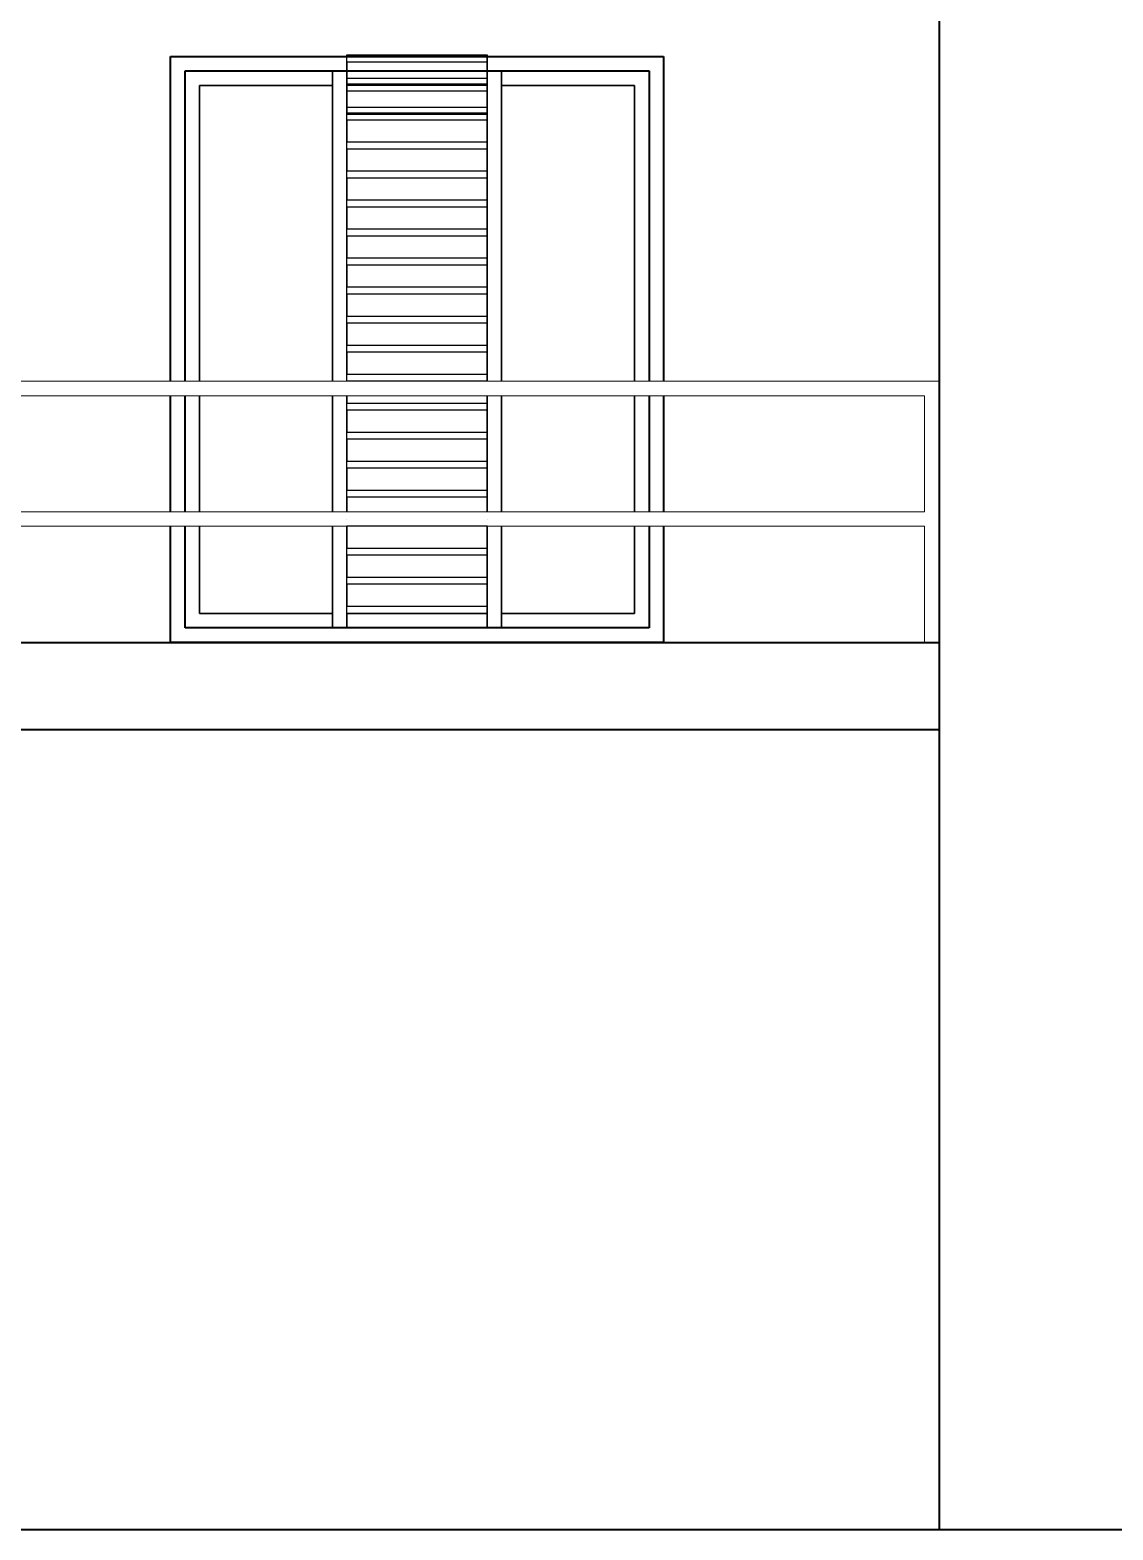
# Model space of a CAD drawing. Header units: millimetres. Extents: x -5645 to 36496, y -6563 to 7144.
# Drawn here: x 2350 to 2723, y -537 to -20 of the extents above; entities that cross this region are included whole.
import ezdxf

# ---------------------------------------------------------------- set-up
doc = ezdxf.new("R2010")
doc.units = ezdxf.units.MM
doc.header["$LTSCALE"] = 100
doc.layers.get('0').update_dxf_attribs({"lineweight": 40})
doc.layers.add('VPORTS', color=7, linetype='Continuous')
doc.layers.add('WIN', color=4, linetype='Continuous', lineweight=9)

msp = doc.modelspace()

# ---------------------------------------------------------------- linework, layer by layer
for p, q in [((2398.47, -29.47, 327.5), (2568.47, -29.47, 327.5)), ((2398.47, -44.47, 327.5), (2398.47, -29.47, 327.5)), ((2568.47, -29.47, 327.5), (2568.47, -44.47, 327.5)), ((2403.47, -34.47, 327.5), (2563.47, -34.47, 327.5)), ((2403.47, -44.47, 322.5), (2403.47, -34.47, 322.5)), ((2512.64, -34.47, 322.5), (2563.47, -34.47, 322.5)), ((2563.47, -34.47, 327.5), (2563.47, -44.47, 327.5)), ((2563.47, -34.47, 322.5), (2563.47, -44.47, 322.5)), ((2398.47, -141.47, 332.5), (2398.47, -44.47, 332.5)), ((2403.47, -141.47, 327.5), (2403.47, -44.47, 327.5)), ((2563.47, -44.47, 332.5), (2563.47, -141.47, 332.5)), ((2563.47, -44.47, 327.5), (2563.47, -141.47, 327.5)), ((2568.47, -44.47, 332.5), (2568.47, -141.47, 332.5)), ((2398.47, -186.47, 332.5), (2398.47, -146.47, 332.5)), ((2403.47, -186.47, 327.5), (2403.47, -146.47, 327.5)), ((2563.47, -146.47, 332.5), (2563.47, -186.47, 332.5)), ((2563.47, -146.47, 327.5), (2563.47, -186.47, 327.5)), ((2568.47, -146.47, 332.5), (2568.47, -186.47, 332.5)), ((2398.47, -231.47, 332.5), (2398.47, -191.47, 332.5)), ((2403.47, -226.47, 327.5), (2403.47, -191.47, 327.5)), ((2563.47, -191.47, 332.5), (2563.47, -226.47, 332.5)), ((2563.47, -191.47, 327.5), (2563.47, -226.47, 327.5)), ((2568.47, -191.47, 332.5), (2568.47, -231.47, 332.5)), ((2454.3, -226.47, 327.5), (2403.47, -226.47, 327.5)), ((2563.47, -226.47, 332.5), (2403.47, -226.47, 332.5)), ((2507.64, -226.47, 327.5), (2459.3, -226.47, 327.5)), ((2563.47, -226.47, 327.5), (2512.64, -226.47, 327.5)), ((2568.47, -231.47, 332.5), (2398.47, -231.47, 332.5))]:
    msp.add_line(p, q)
at = {"extrusion": (0, 1, -6.12323e-17)}
for p, q in [((2398.47, -29.47, 327.5), (2568.47, -29.47, 327.5)), ((2398.47, -29.47, 317.5), (2568.47, -29.47, 317.5)), ((2568.47, -29.47, 317.5), (2568.47, -29.47, 327.5)), ((2563.47, -226.47, 332.5), (2403.47, -226.47, 332.5)), ((2507.64, -226.47, 327.5), (2459.3, -226.47, 327.5))]:
    msp.add_line(p, q, dxfattribs=at)
at = {"extrusion": (-1.22461e-16, -6.12323e-17, -1)}
for p, q in [((2398.47, -29.47, 317.5), (2568.47, -29.47, 317.5)), ((2568.47, -29.47, 317.5), (2568.47, -44.47, 317.5)), ((2398.47, -141.47, 322.5), (2398.47, -44.47, 322.5)), ((2568.47, -44.47, 322.5), (2568.47, -141.47, 322.5)), ((2398.47, -186.47, 322.5), (2398.47, -146.47, 322.5)), ((2568.47, -146.47, 322.5), (2568.47, -186.47, 322.5)), ((2398.47, -231.47, 322.5), (2398.47, -191.47, 322.5)), ((2568.47, -191.47, 322.5), (2568.47, -231.47, 322.5)), ((2568.47, -231.47, 322.5), (2398.47, -231.47, 322.5))]:
    msp.add_line(p, q, dxfattribs=at)
at = {"extrusion": (1, -7.49855e-33, -1.22461e-16)}
for p, q in [((2568.47, -29.47, 317.5), (2568.47, -44.47, 317.5)), ((2568.47, -29.47, 327.5), (2568.47, -44.47, 327.5)), ((2568.47, -29.47, 317.5), (2568.47, -29.47, 327.5)), ((2568.47, -44.47, 332.5), (2568.47, -141.47, 332.5)), ((2568.47, -44.47, 322.5), (2568.47, -141.47, 322.5)), ((2568.47, -146.47, 332.5), (2568.47, -186.47, 332.5)), ((2568.47, -146.47, 322.5), (2568.47, -186.47, 322.5)), ((2568.47, -191.47, 332.5), (2568.47, -231.47, 332.5)), ((2568.47, -191.47, 322.5), (2568.47, -231.47, 322.5))]:
    msp.add_line(p, q, dxfattribs=at)
at = {"extrusion": (0, -1, 6.12323e-17)}
for p, q in [((2403.47, -34.47, 327.5), (2563.47, -34.47, 327.5)), ((2512.64, -34.47, 322.5), (2563.47, -34.47, 322.5)), ((2563.47, -34.47, 322.5), (2563.47, -34.47, 327.5)), ((2568.47, -231.47, 332.5), (2398.47, -231.47, 332.5)), ((2568.47, -231.47, 322.5), (2398.47, -231.47, 322.5))]:
    msp.add_line(p, q, dxfattribs=at)
at = {"extrusion": (-1, 7.49855e-33, 1.22461e-16)}
for p, q in [((2563.47, -34.47, 327.5), (2563.47, -44.47, 327.5)), ((2563.47, -34.47, 322.5), (2563.47, -44.47, 322.5)), ((2563.47, -34.47, 322.5), (2563.47, -34.47, 327.5)), ((2398.47, -141.47, 322.5), (2398.47, -44.47, 322.5)), ((2398.47, -141.47, 332.5), (2398.47, -44.47, 332.5)), ((2563.47, -44.47, 327.5), (2563.47, -141.47, 327.5)), ((2563.47, -44.47, 332.5), (2563.47, -141.47, 332.5)), ((2398.47, -186.47, 322.5), (2398.47, -146.47, 322.5)), ((2398.47, -186.47, 332.5), (2398.47, -146.47, 332.5)), ((2563.47, -146.47, 327.5), (2563.47, -186.47, 327.5)), ((2563.47, -146.47, 332.5), (2563.47, -186.47, 332.5)), ((2398.47, -231.47, 322.5), (2398.47, -191.47, 322.5)), ((2398.47, -231.47, 332.5), (2398.47, -191.47, 332.5)), ((2563.47, -191.47, 327.5), (2563.47, -226.47, 327.5)), ((2563.47, -191.47, 332.5), (2563.47, -226.47, 332.5))]:
    msp.add_line(p, q, dxfattribs=at)
for points in [[(2663.47, 350.53), (2663.47, -537.47)], [(1273.92, -231.47), (2663.47, -231.47)], [(1273.92, -261.47), (2663.47, -261.47)]]:
    msp.add_lwpolyline(points)
at = {"lineweight": 40}
msp.add_lwpolyline([(2893.58, -537.47), (1111, -537.47)], dxfattribs=at)
at = {"layer": 'VPORTS', "extrusion": (-1, 7.49855e-33, 1.22461e-16)}
for p, q in [((2398.47, -44.47, 327.5), (2398.47, -29.47, 327.5)), ((2398.47, -44.47, 317.5), (2398.47, -29.47, 317.5)), ((2398.47, -29.47, 317.5), (2398.47, -29.47, 327.5)), ((2507.64, -49.47, 330), (2507.64, -28.97, 330)), ((2507.64, -28.97, 327.5), (2507.64, -28.97, 330)), ((2507.64, -28.97, 327.5), (2507.64, -31.47, 327.5)), ((2454.3, -44.47, 325), (2454.3, -34.47, 325)), ((2454.3, -34.47, 315), (2454.3, -44.47, 315)), ((2454.3, -34.47, 322.5), (2454.3, -34.47, 325)), ((2454.3, -34.47, 315), (2454.3, -34.47, 317.5)), ((2454.3, -34.47, 322.5), (2454.3, -39.47, 322.5)), ((2454.3, -39.47, 317.5), (2454.3, -34.47, 317.5)), ((2507.64, -31.47, 327.5), (2507.64, -31.47, 330)), ((2507.64, -31.47, 330), (2507.64, -38.97, 330)), ((2507.64, -44.47, 315), (2507.64, -34.47, 315)), ((2507.64, -34.47, 315), (2507.64, -34.47, 317.5)), ((2507.64, -39.47, 317.5), (2507.64, -34.47, 317.5)), ((2507.64, -34.47, 322.5), (2507.64, -36.97, 322.5)), ((2507.64, -34.47, 322.5), (2507.64, -34.47, 325)), ((2507.64, -34.47, 325), (2507.64, -36.97, 325)), ((2454.3, -39.47, 322.5), (2454.3, -39.47, 317.5)), ((2507.64, -36.97, 322.5), (2507.64, -36.97, 325)), ((2507.64, -38.97, 327.5), (2507.64, -38.97, 330)), ((2507.64, -38.97, 327.5), (2507.64, -41.47, 327.5)), ((2507.64, -39.47, 325), (2507.64, -44.47, 325)), ((2507.64, -39.47, 317.5), (2507.64, -39.47, 325)), ((2558.47, -39.47, 322.5), (2558.47, -44.47, 322.5)), ((2558.47, -44.47, 317.5), (2558.47, -39.47, 317.5)), ((2558.47, -39.47, 317.5), (2558.47, -39.47, 322.5)), ((2398.47, -44.47, 322.5), (2398.47, -44.47, 332.5)), ((2398.47, -44.47, 327.5), (2398.47, -44.47, 317.5)), ((2454.3, -44.47, 320), (2454.3, -141.47, 320)), ((2454.3, -44.47, 320), (2454.3, -44.47, 330)), ((2454.3, -141.47, 330), (2454.3, -44.47, 330)), ((2454.3, -44.47, 325), (2454.3, -44.47, 315)), ((2507.64, -41.47, 327.5), (2507.64, -41.47, 330)), ((2507.64, -41.47, 330), (2507.64, -48.97, 330)), ((2507.64, -141.47, 320), (2507.64, -44.47, 320)), ((2507.64, -44.47, 320), (2507.64, -44.47, 330)), ((2507.64, -44.47, 330), (2507.64, -46.97, 330)), ((2507.64, -44.47, 325), (2507.64, -44.47, 315)), ((2558.47, -141.47, 322.5), (2558.47, -44.47, 322.5)), ((2558.47, -44.47, 322.5), (2558.47, -44.47, 327.5)), ((2558.47, -44.47, 327.5), (2558.47, -141.47, 327.5)), ((2558.47, -44.47, 322.5), (2558.47, -44.47, 317.5)), ((2563.47, -44.47, 327.5), (2563.47, -44.47, 332.5)), ((2563.47, -44.47, 327.5), (2563.47, -44.47, 322.5)), ((2507.64, -46.97, 327.5), (2507.64, -46.97, 330)), ((2507.64, -46.97, 327.5), (2507.64, -49.47, 327.5)), ((2507.64, -48.97, 327.5), (2507.64, -48.97, 330)), ((2507.64, -48.97, 327.5), (2507.64, -51.47, 327.5)), ((2507.64, -49.47, 327.5), (2507.64, -49.47, 330)), ((2507.64, -51.47, 327.5), (2507.64, -51.47, 330)), ((2507.64, -51.47, 330), (2507.64, -58.97, 330)), ((2507.64, -58.97, 327.5), (2507.64, -58.97, 330)), ((2507.64, -58.97, 327.5), (2507.64, -61.47, 327.5)), ((2507.64, -61.47, 327.5), (2507.64, -61.47, 330)), ((2507.64, -61.47, 330), (2507.64, -68.97, 330)), ((2507.64, -68.97, 327.5), (2507.64, -68.97, 330)), ((2507.64, -68.97, 327.5), (2507.64, -71.47, 327.5)), ((2507.64, -71.47, 327.5), (2507.64, -71.47, 330)), ((2507.64, -71.47, 330), (2507.64, -78.97, 330)), ((2507.64, -78.97, 327.5), (2507.64, -78.97, 330)), ((2507.64, -78.97, 327.5), (2507.64, -81.47, 327.5)), ((2507.64, -81.47, 327.5), (2507.64, -81.47, 330)), ((2507.64, -81.47, 330), (2507.64, -88.97, 330)), ((2507.64, -88.97, 327.5), (2507.64, -88.97, 330)), ((2507.64, -88.97, 327.5), (2507.64, -91.47, 327.5)), ((2507.64, -91.47, 327.5), (2507.64, -91.47, 330)), ((2507.64, -91.47, 330), (2507.64, -98.97, 330)), ((2507.64, -98.97, 327.5), (2507.64, -98.97, 330)), ((2507.64, -98.97, 327.5), (2507.64, -101.47, 327.5)), ((2507.64, -101.47, 327.5), (2507.64, -101.47, 330)), ((2507.64, -101.47, 330), (2507.64, -108.97, 330)), ((2507.64, -108.97, 327.5), (2507.64, -108.97, 330)), ((2507.64, -108.97, 327.5), (2507.64, -111.47, 327.5)), ((2507.64, -111.47, 327.5), (2507.64, -111.47, 330)), ((2507.64, -111.47, 330), (2507.64, -118.97, 330)), ((2507.64, -118.97, 327.5), (2507.64, -118.97, 330)), ((2507.64, -118.97, 327.5), (2507.64, -121.47, 327.5)), ((2507.64, -121.47, 330), (2507.64, -128.97, 330)), ((2507.64, -121.47, 327.5), (2507.64, -121.47, 330)), ((2507.64, -128.97, 327.5), (2507.64, -131.47, 327.5)), ((2507.64, -128.97, 327.5), (2507.64, -128.97, 330)), ((2507.64, -131.47, 330), (2507.64, -138.97, 330)), ((2507.64, -131.47, 327.5), (2507.64, -131.47, 330)), ((2507.64, -138.97, 327.5), (2507.64, -141.47, 327.5)), ((2507.64, -138.97, 327.5), (2507.64, -138.97, 330)), ((2507.64, -141.47, 327.5), (2507.64, -141.47, 330)), ((2454.3, -146.47, 320), (2454.3, -186.47, 320)), ((2454.3, -186.47, 330), (2454.3, -146.47, 330)), ((2507.64, -186.47, 320), (2507.64, -146.47, 320)), ((2507.64, -146.47, 330), (2507.64, -148.97, 330)), ((2507.64, -148.97, 327.5), (2507.64, -151.47, 327.5)), ((2507.64, -148.97, 327.5), (2507.64, -148.97, 330)), ((2558.47, -186.47, 322.5), (2558.47, -146.47, 322.5)), ((2558.47, -146.47, 327.5), (2558.47, -186.47, 327.5)), ((2507.64, -151.47, 330), (2507.64, -158.97, 330)), ((2507.64, -151.47, 327.5), (2507.64, -151.47, 330)), ((2507.64, -158.97, 327.5), (2507.64, -161.47, 327.5)), ((2507.64, -158.97, 327.5), (2507.64, -158.97, 330)), ((2507.64, -161.47, 330), (2507.64, -168.97, 330)), ((2507.64, -161.47, 327.5), (2507.64, -161.47, 330)), ((2507.64, -168.97, 327.5), (2507.64, -171.47, 327.5)), ((2507.64, -168.97, 327.5), (2507.64, -168.97, 330)), ((2507.64, -171.47, 330), (2507.64, -178.97, 330)), ((2507.64, -171.47, 327.5), (2507.64, -171.47, 330)), ((2507.64, -178.97, 327.5), (2507.64, -181.47, 327.5)), ((2507.64, -178.97, 327.5), (2507.64, -178.97, 330)), ((2507.64, -181.47, 330), (2507.64, -186.47, 330)), ((2507.64, -181.47, 327.5), (2507.64, -181.47, 330)), ((2507.64, -188.97, 327.5), (2507.64, -188.97, 330)), ((2454.3, -191.47, 320), (2454.3, -226.47, 320)), ((2454.3, -226.47, 330), (2454.3, -191.47, 330)), ((2507.64, -226.47, 320), (2507.64, -191.47, 320)), ((2507.64, -191.47, 330), (2507.64, -198.97, 330)), ((2507.64, -191.47, 327.5), (2507.64, -191.47, 330)), ((2558.47, -221.47, 322.5), (2558.47, -191.47, 322.5)), ((2558.47, -191.47, 327.5), (2558.47, -221.47, 327.5)), ((2507.64, -198.97, 327.5), (2507.64, -201.47, 327.5)), ((2507.64, -198.97, 327.5), (2507.64, -198.97, 330)), ((2507.64, -201.47, 330), (2507.64, -208.97, 330)), ((2507.64, -201.47, 327.5), (2507.64, -201.47, 330)), ((2507.64, -208.97, 327.5), (2507.64, -211.47, 327.5)), ((2507.64, -208.97, 327.5), (2507.64, -208.97, 330)), ((2507.64, -211.47, 330), (2507.64, -218.97, 330)), ((2507.64, -211.47, 327.5), (2507.64, -211.47, 330)), ((2454.3, -226.47, 322.5), (2454.3, -221.47, 322.5)), ((2454.3, -221.47, 322.5), (2454.3, -221.47, 327.5)), ((2454.3, -221.47, 327.5), (2454.3, -226.47, 327.5)), ((2507.64, -218.97, 327.5), (2507.64, -221.47, 327.5)), ((2507.64, -218.97, 327.5), (2507.64, -218.97, 330)), ((2507.64, -226.47, 322.5), (2507.64, -221.47, 322.5)), ((2507.64, -221.47, 322.5), (2507.64, -221.47, 327.5)), ((2507.64, -221.47, 327.5), (2507.64, -226.47, 327.5)), ((2507.64, -221.47, 327.5), (2507.64, -221.47, 330)), ((2507.64, -221.47, 330), (2507.64, -226.47, 330)), ((2558.47, -221.47, 322.5), (2558.47, -221.47, 327.5)), ((2454.3, -226.47, 320), (2454.3, -226.47, 322.5)), ((2454.3, -226.47, 327.5), (2454.3, -226.47, 330)), ((2507.64, -226.47, 320), (2507.64, -226.47, 322.5)), ((2507.64, -226.47, 327.5), (2507.64, -226.47, 330)), ((2563.47, -226.47, 327.5), (2563.47, -226.47, 332.5)), ((2398.47, -231.47, 322.5), (2398.47, -231.47, 332.5))]:
    msp.add_line(p, q, dxfattribs=at)
at = {"layer": 'VPORTS', "extrusion": (0, 1, -6.12323e-17)}
for p, q in [((2398.47, -29.47, 317.5), (2398.47, -29.47, 327.5)), ((2459.3, -28.97, 330), (2507.64, -28.97, 330)), ((2459.3, -28.97, 327.5), (2459.3, -28.97, 330)), ((2459.3, -28.97, 327.5), (2507.64, -28.97, 327.5)), ((2507.64, -28.97, 327.5), (2507.64, -28.97, 330)), ((2454.3, -34.47, 317.5), (2459.3, -34.47, 317.5)), ((2454.3, -34.47, 315), (2454.3, -34.47, 317.5)), ((2459.3, -34.47, 315), (2454.3, -34.47, 315)), ((2459.3, -34.47, 315), (2459.3, -34.47, 317.5)), ((2507.64, -34.47, 317.5), (2512.64, -34.47, 317.5)), ((2507.64, -34.47, 315), (2507.64, -34.47, 317.5)), ((2507.64, -34.47, 315), (2512.64, -34.47, 315)), ((2512.64, -34.47, 315), (2512.64, -34.47, 317.5)), ((2459.3, -36.97, 325), (2507.64, -36.97, 325)), ((2459.3, -36.97, 322.5), (2459.3, -36.97, 325)), ((2459.3, -36.97, 322.5), (2507.64, -36.97, 322.5)), ((2459.3, -38.97, 330), (2507.64, -38.97, 330)), ((2459.3, -38.97, 327.5), (2459.3, -38.97, 330)), ((2459.3, -38.97, 327.5), (2507.64, -38.97, 327.5)), ((2507.64, -36.97, 322.5), (2507.64, -36.97, 325)), ((2507.64, -38.97, 327.5), (2507.64, -38.97, 330)), ((2398.47, -44.47, 322.5), (2398.47, -44.47, 332.5)), ((2403.47, -44.47, 332.5), (2403.47, -44.47, 327.5)), ((2408.47, -44.47, 327.5), (2408.47, -44.47, 322.5)), ((2454.3, -44.47, 320), (2454.3, -44.47, 330)), ((2459.3, -44.47, 330), (2459.3, -44.47, 320)), ((2507.64, -44.47, 320), (2507.64, -44.47, 330)), ((2512.64, -44.47, 330), (2512.64, -44.47, 320)), ((2558.47, -44.47, 322.5), (2558.47, -44.47, 327.5)), ((2563.47, -44.47, 327.5), (2563.47, -44.47, 332.5)), ((2568.47, -44.47, 332.5), (2568.47, -44.47, 322.5)), ((2459.3, -46.97, 330), (2507.64, -46.97, 330)), ((2459.3, -46.97, 327.5), (2459.3, -46.97, 330)), ((2459.3, -46.97, 327.5), (2507.64, -46.97, 327.5)), ((2459.3, -48.97, 330), (2507.64, -48.97, 330)), ((2459.3, -48.97, 327.5), (2459.3, -48.97, 330)), ((2459.3, -48.97, 327.5), (2507.64, -48.97, 327.5)), ((2507.64, -46.97, 327.5), (2507.64, -46.97, 330)), ((2507.64, -48.97, 327.5), (2507.64, -48.97, 330)), ((2459.3, -58.97, 330), (2507.64, -58.97, 330)), ((2459.3, -58.97, 327.5), (2459.3, -58.97, 330)), ((2459.3, -58.97, 327.5), (2507.64, -58.97, 327.5)), ((2507.64, -58.97, 327.5), (2507.64, -58.97, 330)), ((2459.3, -68.97, 330), (2507.64, -68.97, 330)), ((2459.3, -68.97, 327.5), (2459.3, -68.97, 330)), ((2459.3, -68.97, 327.5), (2507.64, -68.97, 327.5)), ((2507.64, -68.97, 327.5), (2507.64, -68.97, 330)), ((2459.3, -78.97, 330), (2507.64, -78.97, 330)), ((2459.3, -78.97, 327.5), (2459.3, -78.97, 330)), ((2459.3, -78.97, 327.5), (2507.64, -78.97, 327.5)), ((2507.64, -78.97, 327.5), (2507.64, -78.97, 330)), ((2459.3, -88.97, 330), (2507.64, -88.97, 330)), ((2459.3, -88.97, 327.5), (2459.3, -88.97, 330)), ((2459.3, -88.97, 327.5), (2507.64, -88.97, 327.5)), ((2507.64, -88.97, 327.5), (2507.64, -88.97, 330)), ((2459.3, -98.97, 330), (2507.64, -98.97, 330)), ((2459.3, -98.97, 327.5), (2459.3, -98.97, 330)), ((2459.3, -98.97, 327.5), (2507.64, -98.97, 327.5)), ((2507.64, -98.97, 327.5), (2507.64, -98.97, 330)), ((2459.3, -108.97, 330), (2507.64, -108.97, 330)), ((2459.3, -108.97, 327.5), (2459.3, -108.97, 330)), ((2459.3, -108.97, 327.5), (2507.64, -108.97, 327.5)), ((2507.64, -108.97, 327.5), (2507.64, -108.97, 330)), ((2459.3, -118.97, 330), (2507.64, -118.97, 330)), ((2459.3, -118.97, 327.5), (2459.3, -118.97, 330)), ((2459.3, -118.97, 327.5), (2507.64, -118.97, 327.5)), ((2507.64, -118.97, 327.5), (2507.64, -118.97, 330)), ((2459.3, -128.97, 330), (2507.64, -128.97, 330)), ((2459.3, -128.97, 327.5), (2459.3, -128.97, 330)), ((2459.3, -128.97, 327.5), (2507.64, -128.97, 327.5)), ((2507.64, -128.97, 327.5), (2507.64, -128.97, 330)), ((2459.3, -138.97, 330), (2507.64, -138.97, 330)), ((2459.3, -138.97, 327.5), (2459.3, -138.97, 330)), ((2459.3, -138.97, 327.5), (2507.64, -138.97, 327.5)), ((2507.64, -138.97, 327.5), (2507.64, -138.97, 330)), ((2459.3, -148.97, 330), (2507.64, -148.97, 330)), ((2459.3, -148.97, 327.5), (2459.3, -148.97, 330)), ((2459.3, -148.97, 327.5), (2507.64, -148.97, 327.5)), ((2507.64, -148.97, 327.5), (2507.64, -148.97, 330)), ((2459.3, -158.97, 330), (2507.64, -158.97, 330)), ((2459.3, -158.97, 327.5), (2459.3, -158.97, 330)), ((2459.3, -158.97, 327.5), (2507.64, -158.97, 327.5)), ((2507.64, -158.97, 327.5), (2507.64, -158.97, 330)), ((2459.3, -168.97, 330), (2507.64, -168.97, 330)), ((2459.3, -168.97, 327.5), (2459.3, -168.97, 330)), ((2459.3, -168.97, 327.5), (2507.64, -168.97, 327.5)), ((2507.64, -168.97, 327.5), (2507.64, -168.97, 330)), ((2459.3, -178.97, 330), (2507.64, -178.97, 330)), ((2459.3, -178.97, 327.5), (2459.3, -178.97, 330)), ((2459.3, -178.97, 327.5), (2507.64, -178.97, 327.5)), ((2507.64, -178.97, 327.5), (2507.64, -178.97, 330)), ((2459.3, -188.97, 327.5), (2459.3, -188.97, 330)), ((2507.64, -188.97, 327.5), (2507.64, -188.97, 330)), ((2459.3, -198.97, 330), (2507.64, -198.97, 330)), ((2459.3, -198.97, 327.5), (2459.3, -198.97, 330)), ((2459.3, -198.97, 327.5), (2507.64, -198.97, 327.5)), ((2507.64, -198.97, 327.5), (2507.64, -198.97, 330)), ((2459.3, -208.97, 330), (2507.64, -208.97, 330)), ((2459.3, -208.97, 327.5), (2459.3, -208.97, 330)), ((2459.3, -208.97, 327.5), (2507.64, -208.97, 327.5)), ((2507.64, -208.97, 327.5), (2507.64, -208.97, 330)), ((2408.47, -221.47, 322.5), (2454.3, -221.47, 322.5)), ((2454.3, -221.47, 327.5), (2408.47, -221.47, 327.5)), ((2408.47, -221.47, 322.5), (2408.47, -221.47, 327.5)), ((2454.3, -221.47, 322.5), (2454.3, -221.47, 327.5)), ((2459.3, -218.97, 330), (2507.64, -218.97, 330)), ((2459.3, -218.97, 327.5), (2459.3, -218.97, 330)), ((2459.3, -218.97, 327.5), (2507.64, -218.97, 327.5)), ((2459.3, -221.47, 327.5), (2459.3, -221.47, 322.5)), ((2507.64, -221.47, 327.5), (2459.3, -221.47, 327.5)), ((2459.3, -221.47, 322.5), (2507.64, -221.47, 322.5)), ((2507.64, -218.97, 327.5), (2507.64, -218.97, 330)), ((2507.64, -221.47, 322.5), (2507.64, -221.47, 327.5)), ((2512.64, -221.47, 327.5), (2512.64, -221.47, 322.5)), ((2558.47, -221.47, 327.5), (2512.64, -221.47, 327.5)), ((2512.64, -221.47, 322.5), (2558.47, -221.47, 322.5)), ((2558.47, -221.47, 322.5), (2558.47, -221.47, 327.5)), ((2403.47, -226.47, 327.5), (2403.47, -226.47, 332.5)), ((2454.3, -226.47, 327.5), (2403.47, -226.47, 327.5)), ((2454.3, -226.47, 327.5), (2454.3, -226.47, 330)), ((2459.3, -226.47, 330), (2454.3, -226.47, 330)), ((2459.3, -226.47, 327.5), (2459.3, -226.47, 330)), ((2507.64, -226.47, 330), (2512.64, -226.47, 330)), ((2507.64, -226.47, 327.5), (2507.64, -226.47, 330)), ((2563.47, -226.47, 327.5), (2512.64, -226.47, 327.5)), ((2512.64, -226.47, 327.5), (2512.64, -226.47, 330)), ((2563.47, -226.47, 327.5), (2563.47, -226.47, 332.5))]:
    msp.add_line(p, q, dxfattribs=at)
at = {"layer": 'VPORTS', "extrusion": (-1.22461e-16, -6.12323e-17, -1)}
for p, q in [((2398.47, -44.47, 317.5), (2398.47, -29.47, 317.5)), ((2459.3, -31.47, 327.5), (2459.3, -28.97, 327.5)), ((2459.3, -28.97, 327.5), (2507.64, -28.97, 327.5)), ((2507.64, -28.97, 327.5), (2507.64, -31.47, 327.5)), ((2454.3, -34.47, 315), (2454.3, -44.47, 315)), ((2459.3, -34.47, 315), (2454.3, -34.47, 315)), ((2454.3, -39.47, 317.5), (2454.3, -34.47, 317.5)), ((2454.3, -34.47, 317.5), (2459.3, -34.47, 317.5)), ((2507.64, -31.47, 327.5), (2459.3, -31.47, 327.5)), ((2459.3, -44.47, 315), (2459.3, -34.47, 315)), ((2459.3, -34.47, 317.5), (2459.3, -39.47, 317.5)), ((2507.64, -44.47, 315), (2507.64, -34.47, 315)), ((2507.64, -34.47, 315), (2512.64, -34.47, 315)), ((2507.64, -34.47, 317.5), (2512.64, -34.47, 317.5)), ((2507.64, -39.47, 317.5), (2507.64, -34.47, 317.5)), ((2512.64, -34.47, 315), (2512.64, -44.47, 315)), ((2512.64, -34.47, 317.5), (2512.64, -39.47, 317.5)), ((2408.47, -39.47, 317.5), (2408.47, -44.47, 317.5)), ((2454.3, -39.47, 317.5), (2408.47, -39.47, 317.5)), ((2459.3, -41.47, 327.5), (2459.3, -38.97, 327.5)), ((2459.3, -38.97, 327.5), (2507.64, -38.97, 327.5)), ((2507.64, -39.47, 317.5), (2459.3, -39.47, 317.5)), ((2507.64, -38.97, 327.5), (2507.64, -41.47, 327.5)), ((2558.47, -39.47, 317.5), (2512.64, -39.47, 317.5)), ((2558.47, -44.47, 317.5), (2558.47, -39.47, 317.5)), ((2408.47, -44.47, 322.5), (2408.47, -141.47, 322.5)), ((2454.3, -44.47, 320), (2454.3, -141.47, 320)), ((2507.64, -41.47, 327.5), (2459.3, -41.47, 327.5)), ((2459.3, -141.47, 320), (2459.3, -44.47, 320)), ((2507.64, -141.47, 320), (2507.64, -44.47, 320)), ((2512.64, -44.47, 320), (2512.64, -141.47, 320)), ((2558.47, -141.47, 322.5), (2558.47, -44.47, 322.5)), ((2459.3, -49.47, 327.5), (2459.3, -46.97, 327.5)), ((2459.3, -46.97, 327.5), (2507.64, -46.97, 327.5)), ((2459.3, -51.47, 327.5), (2459.3, -48.97, 327.5)), ((2459.3, -48.97, 327.5), (2507.64, -48.97, 327.5)), ((2507.64, -49.47, 327.5), (2459.3, -49.47, 327.5)), ((2507.64, -51.47, 327.5), (2459.3, -51.47, 327.5)), ((2507.64, -46.97, 327.5), (2507.64, -49.47, 327.5)), ((2507.64, -48.97, 327.5), (2507.64, -51.47, 327.5)), ((2459.3, -61.47, 327.5), (2459.3, -58.97, 327.5)), ((2459.3, -58.97, 327.5), (2507.64, -58.97, 327.5)), ((2507.64, -61.47, 327.5), (2459.3, -61.47, 327.5)), ((2507.64, -58.97, 327.5), (2507.64, -61.47, 327.5)), ((2459.3, -71.47, 327.5), (2459.3, -68.97, 327.5)), ((2459.3, -68.97, 327.5), (2507.64, -68.97, 327.5)), ((2507.64, -71.47, 327.5), (2459.3, -71.47, 327.5)), ((2507.64, -68.97, 327.5), (2507.64, -71.47, 327.5)), ((2459.3, -81.47, 327.5), (2459.3, -78.97, 327.5)), ((2459.3, -78.97, 327.5), (2507.64, -78.97, 327.5)), ((2507.64, -81.47, 327.5), (2459.3, -81.47, 327.5)), ((2507.64, -78.97, 327.5), (2507.64, -81.47, 327.5)), ((2459.3, -91.47, 327.5), (2459.3, -88.97, 327.5)), ((2459.3, -88.97, 327.5), (2507.64, -88.97, 327.5)), ((2507.64, -91.47, 327.5), (2459.3, -91.47, 327.5)), ((2507.64, -88.97, 327.5), (2507.64, -91.47, 327.5)), ((2459.3, -101.47, 327.5), (2459.3, -98.97, 327.5)), ((2459.3, -98.97, 327.5), (2507.64, -98.97, 327.5)), ((2507.64, -101.47, 327.5), (2459.3, -101.47, 327.5)), ((2507.64, -98.97, 327.5), (2507.64, -101.47, 327.5)), ((2459.3, -111.47, 327.5), (2459.3, -108.97, 327.5)), ((2459.3, -108.97, 327.5), (2507.64, -108.97, 327.5)), ((2507.64, -111.47, 327.5), (2459.3, -111.47, 327.5)), ((2507.64, -108.97, 327.5), (2507.64, -111.47, 327.5)), ((2459.3, -121.47, 327.5), (2459.3, -118.97, 327.5)), ((2459.3, -118.97, 327.5), (2507.64, -118.97, 327.5)), ((2507.64, -121.47, 327.5), (2459.3, -121.47, 327.5)), ((2507.64, -118.97, 327.5), (2507.64, -121.47, 327.5)), ((2459.3, -131.47, 327.5), (2459.3, -128.97, 327.5)), ((2459.3, -128.97, 327.5), (2507.64, -128.97, 327.5)), ((2507.64, -128.97, 327.5), (2507.64, -131.47, 327.5)), ((2507.64, -131.47, 327.5), (2459.3, -131.47, 327.5)), ((2459.3, -141.47, 327.5), (2459.3, -138.97, 327.5)), ((2459.3, -138.97, 327.5), (2507.64, -138.97, 327.5)), ((2507.64, -138.97, 327.5), (2507.64, -141.47, 327.5)), ((2507.64, -141.47, 327.5), (2459.3, -141.47, 327.5)), ((2408.47, -146.47, 322.5), (2408.47, -186.47, 322.5)), ((2454.3, -146.47, 320), (2454.3, -186.47, 320)), ((2459.3, -186.47, 320), (2459.3, -146.47, 320)), ((2459.3, -151.47, 327.5), (2459.3, -148.97, 327.5)), ((2459.3, -148.97, 327.5), (2507.64, -148.97, 327.5)), ((2507.64, -186.47, 320), (2507.64, -146.47, 320)), ((2507.64, -148.97, 327.5), (2507.64, -151.47, 327.5)), ((2512.64, -146.47, 320), (2512.64, -186.47, 320)), ((2558.47, -186.47, 322.5), (2558.47, -146.47, 322.5)), ((2507.64, -151.47, 327.5), (2459.3, -151.47, 327.5)), ((2459.3, -161.47, 327.5), (2459.3, -158.97, 327.5)), ((2459.3, -158.97, 327.5), (2507.64, -158.97, 327.5)), ((2507.64, -158.97, 327.5), (2507.64, -161.47, 327.5)), ((2507.64, -161.47, 327.5), (2459.3, -161.47, 327.5)), ((2459.3, -171.47, 327.5), (2459.3, -168.97, 327.5)), ((2459.3, -168.97, 327.5), (2507.64, -168.97, 327.5)), ((2507.64, -168.97, 327.5), (2507.64, -171.47, 327.5)), ((2507.64, -171.47, 327.5), (2459.3, -171.47, 327.5)), ((2459.3, -181.47, 327.5), (2459.3, -178.97, 327.5)), ((2459.3, -178.97, 327.5), (2507.64, -178.97, 327.5)), ((2507.64, -178.97, 327.5), (2507.64, -181.47, 327.5)), ((2507.64, -181.47, 327.5), (2459.3, -181.47, 327.5)), ((2408.47, -191.47, 322.5), (2408.47, -221.47, 322.5)), ((2454.3, -191.47, 320), (2454.3, -226.47, 320)), ((2507.64, -191.47, 327.5), (2459.3, -191.47, 327.5)), ((2459.3, -226.47, 320), (2459.3, -191.47, 320)), ((2507.64, -226.47, 320), (2507.64, -191.47, 320)), ((2512.64, -191.47, 320), (2512.64, -226.47, 320)), ((2558.47, -221.47, 322.5), (2558.47, -191.47, 322.5)), ((2459.3, -201.47, 327.5), (2459.3, -198.97, 327.5)), ((2459.3, -198.97, 327.5), (2507.64, -198.97, 327.5)), ((2507.64, -201.47, 327.5), (2459.3, -201.47, 327.5)), ((2507.64, -198.97, 327.5), (2507.64, -201.47, 327.5)), ((2459.3, -211.47, 327.5), (2459.3, -208.97, 327.5)), ((2459.3, -208.97, 327.5), (2507.64, -208.97, 327.5)), ((2507.64, -211.47, 327.5), (2459.3, -211.47, 327.5)), ((2507.64, -208.97, 327.5), (2507.64, -211.47, 327.5)), ((2408.47, -221.47, 322.5), (2454.3, -221.47, 322.5)), ((2454.3, -226.47, 322.5), (2454.3, -221.47, 322.5)), ((2459.3, -221.47, 327.5), (2459.3, -218.97, 327.5)), ((2459.3, -218.97, 327.5), (2507.64, -218.97, 327.5)), ((2459.3, -221.47, 322.5), (2507.64, -221.47, 322.5)), ((2459.3, -221.47, 322.5), (2459.3, -226.47, 322.5)), ((2507.64, -221.47, 327.5), (2459.3, -221.47, 327.5)), ((2507.64, -218.97, 327.5), (2507.64, -221.47, 327.5)), ((2507.64, -226.47, 322.5), (2507.64, -221.47, 322.5)), ((2512.64, -221.47, 322.5), (2558.47, -221.47, 322.5)), ((2512.64, -221.47, 322.5), (2512.64, -226.47, 322.5)), ((2459.3, -226.47, 322.5), (2454.3, -226.47, 322.5)), ((2454.3, -226.47, 320), (2459.3, -226.47, 320)), ((2512.64, -226.47, 320), (2507.64, -226.47, 320)), ((2512.64, -226.47, 322.5), (2507.64, -226.47, 322.5))]:
    msp.add_line(p, q, dxfattribs=at)
at = {"layer": 'VPORTS', "extrusion": (1, -7.49855e-33, -1.22461e-16)}
for p, q in [((2459.3, -31.47, 327.5), (2459.3, -28.97, 327.5)), ((2459.3, -28.97, 327.5), (2459.3, -28.97, 330)), ((2459.3, -49.47, 330), (2459.3, -28.97, 330)), ((2403.47, -44.47, 322.5), (2403.47, -34.47, 322.5)), ((2403.47, -44.47, 327.5), (2403.47, -34.47, 327.5)), ((2403.47, -34.47, 322.5), (2403.47, -34.47, 327.5)), ((2459.3, -31.47, 330), (2459.3, -38.97, 330)), ((2459.3, -31.47, 327.5), (2459.3, -31.47, 330)), ((2459.3, -36.97, 322.5), (2459.3, -34.47, 322.5)), ((2459.3, -34.47, 322.5), (2459.3, -34.47, 325)), ((2459.3, -34.47, 325), (2459.3, -36.97, 325)), ((2459.3, -44.47, 315), (2459.3, -34.47, 315)), ((2459.3, -34.47, 315), (2459.3, -34.47, 317.5)), ((2459.3, -34.47, 317.5), (2459.3, -39.47, 317.5)), ((2512.64, -34.47, 315), (2512.64, -44.47, 315)), ((2512.64, -44.47, 325), (2512.64, -34.47, 325)), ((2512.64, -34.47, 315), (2512.64, -34.47, 317.5)), ((2512.64, -34.47, 322.5), (2512.64, -34.47, 325)), ((2512.64, -34.47, 317.5), (2512.64, -39.47, 317.5)), ((2512.64, -39.47, 322.5), (2512.64, -34.47, 322.5)), ((2408.47, -39.47, 317.5), (2408.47, -44.47, 317.5)), ((2408.47, -44.47, 322.5), (2408.47, -39.47, 322.5)), ((2408.47, -39.47, 317.5), (2408.47, -39.47, 322.5)), ((2459.3, -36.97, 322.5), (2459.3, -36.97, 325)), ((2459.3, -41.47, 327.5), (2459.3, -38.97, 327.5)), ((2459.3, -38.97, 327.5), (2459.3, -38.97, 330)), ((2459.3, -39.47, 325), (2459.3, -44.47, 325)), ((2459.3, -39.47, 317.5), (2459.3, -39.47, 325)), ((2512.64, -39.47, 317.5), (2512.64, -39.47, 322.5)), ((2403.47, -141.47, 332.5), (2403.47, -44.47, 332.5)), ((2403.47, -44.47, 332.5), (2403.47, -44.47, 327.5)), ((2403.47, -141.47, 327.5), (2403.47, -44.47, 327.5)), ((2403.47, -44.47, 322.5), (2403.47, -44.47, 327.5)), ((2408.47, -141.47, 327.5), (2408.47, -44.47, 327.5)), ((2408.47, -44.47, 327.5), (2408.47, -44.47, 322.5)), ((2408.47, -44.47, 322.5), (2408.47, -141.47, 322.5)), ((2408.47, -44.47, 317.5), (2408.47, -44.47, 322.5)), ((2459.3, -41.47, 330), (2459.3, -48.97, 330)), ((2459.3, -41.47, 327.5), (2459.3, -41.47, 330)), ((2459.3, -141.47, 320), (2459.3, -44.47, 320)), ((2459.3, -44.47, 330), (2459.3, -44.47, 320)), ((2459.3, -44.47, 330), (2459.3, -46.97, 330)), ((2459.3, -44.47, 315), (2459.3, -44.47, 325)), ((2512.64, -141.47, 330), (2512.64, -44.47, 330)), ((2512.64, -44.47, 330), (2512.64, -44.47, 320)), ((2512.64, -44.47, 320), (2512.64, -141.47, 320)), ((2512.64, -44.47, 315), (2512.64, -44.47, 325)), ((2568.47, -44.47, 332.5), (2568.47, -44.47, 322.5)), ((2568.47, -44.47, 317.5), (2568.47, -44.47, 327.5)), ((2459.3, -46.97, 327.5), (2459.3, -46.97, 330)), ((2459.3, -49.47, 327.5), (2459.3, -46.97, 327.5)), ((2459.3, -51.47, 327.5), (2459.3, -48.97, 327.5)), ((2459.3, -48.97, 327.5), (2459.3, -48.97, 330)), ((2459.3, -49.47, 327.5), (2459.3, -49.47, 330)), ((2459.3, -51.47, 330), (2459.3, -58.97, 330)), ((2459.3, -51.47, 327.5), (2459.3, -51.47, 330)), ((2459.3, -61.47, 327.5), (2459.3, -58.97, 327.5)), ((2459.3, -58.97, 327.5), (2459.3, -58.97, 330)), ((2459.3, -61.47, 330), (2459.3, -68.97, 330)), ((2459.3, -61.47, 327.5), (2459.3, -61.47, 330)), ((2459.3, -71.47, 327.5), (2459.3, -68.97, 327.5)), ((2459.3, -68.97, 327.5), (2459.3, -68.97, 330)), ((2459.3, -71.47, 330), (2459.3, -78.97, 330)), ((2459.3, -71.47, 327.5), (2459.3, -71.47, 330)), ((2459.3, -81.47, 327.5), (2459.3, -78.97, 327.5)), ((2459.3, -78.97, 327.5), (2459.3, -78.97, 330)), ((2459.3, -81.47, 330), (2459.3, -88.97, 330)), ((2459.3, -81.47, 327.5), (2459.3, -81.47, 330)), ((2459.3, -91.47, 327.5), (2459.3, -88.97, 327.5)), ((2459.3, -88.97, 327.5), (2459.3, -88.97, 330)), ((2459.3, -91.47, 330), (2459.3, -98.97, 330)), ((2459.3, -91.47, 327.5), (2459.3, -91.47, 330)), ((2459.3, -101.47, 327.5), (2459.3, -98.97, 327.5)), ((2459.3, -98.97, 327.5), (2459.3, -98.97, 330)), ((2459.3, -101.47, 330), (2459.3, -108.97, 330)), ((2459.3, -101.47, 327.5), (2459.3, -101.47, 330)), ((2459.3, -111.47, 327.5), (2459.3, -108.97, 327.5)), ((2459.3, -108.97, 327.5), (2459.3, -108.97, 330)), ((2459.3, -111.47, 330), (2459.3, -118.97, 330)), ((2459.3, -111.47, 327.5), (2459.3, -111.47, 330)), ((2459.3, -121.47, 327.5), (2459.3, -118.97, 327.5)), ((2459.3, -118.97, 327.5), (2459.3, -118.97, 330)), ((2459.3, -121.47, 330), (2459.3, -128.97, 330)), ((2459.3, -121.47, 327.5), (2459.3, -121.47, 330)), ((2459.3, -131.47, 327.5), (2459.3, -128.97, 327.5)), ((2459.3, -128.97, 327.5), (2459.3, -128.97, 330)), ((2459.3, -131.47, 327.5), (2459.3, -131.47, 330)), ((2459.3, -131.47, 330), (2459.3, -138.97, 330)), ((2459.3, -138.97, 327.5), (2459.3, -138.97, 330)), ((2459.3, -141.47, 327.5), (2459.3, -138.97, 327.5)), ((2459.3, -141.47, 327.5), (2459.3, -141.47, 330)), ((2403.47, -186.47, 332.5), (2403.47, -146.47, 332.5)), ((2403.47, -186.47, 327.5), (2403.47, -146.47, 327.5)), ((2408.47, -186.47, 327.5), (2408.47, -146.47, 327.5)), ((2408.47, -146.47, 322.5), (2408.47, -186.47, 322.5)), ((2459.3, -146.47, 330), (2459.3, -148.97, 330)), ((2459.3, -186.47, 320), (2459.3, -146.47, 320)), ((2459.3, -148.97, 327.5), (2459.3, -148.97, 330)), ((2459.3, -151.47, 327.5), (2459.3, -148.97, 327.5)), ((2512.64, -186.47, 330), (2512.64, -146.47, 330)), ((2512.64, -146.47, 320), (2512.64, -186.47, 320)), ((2459.3, -151.47, 327.5), (2459.3, -151.47, 330)), ((2459.3, -151.47, 330), (2459.3, -158.97, 330)), ((2459.3, -158.97, 327.5), (2459.3, -158.97, 330)), ((2459.3, -161.47, 327.5), (2459.3, -158.97, 327.5)), ((2459.3, -161.47, 327.5), (2459.3, -161.47, 330)), ((2459.3, -161.47, 330), (2459.3, -168.97, 330)), ((2459.3, -168.97, 327.5), (2459.3, -168.97, 330)), ((2459.3, -171.47, 327.5), (2459.3, -168.97, 327.5)), ((2459.3, -171.47, 327.5), (2459.3, -171.47, 330)), ((2459.3, -171.47, 330), (2459.3, -178.97, 330)), ((2459.3, -178.97, 327.5), (2459.3, -178.97, 330)), ((2459.3, -181.47, 327.5), (2459.3, -178.97, 327.5)), ((2459.3, -181.47, 327.5), (2459.3, -181.47, 330)), ((2459.3, -181.47, 330), (2459.3, -186.47, 330)), ((2459.3, -188.97, 327.5), (2459.3, -188.97, 330)), ((2403.47, -226.47, 332.5), (2403.47, -191.47, 332.5)), ((2403.47, -226.47, 327.5), (2403.47, -191.47, 327.5)), ((2408.47, -221.47, 327.5), (2408.47, -191.47, 327.5)), ((2408.47, -191.47, 322.5), (2408.47, -221.47, 322.5)), ((2459.3, -191.47, 327.5), (2459.3, -191.47, 330)), ((2459.3, -191.47, 330), (2459.3, -198.97, 330)), ((2459.3, -226.47, 320), (2459.3, -191.47, 320)), ((2512.64, -226.47, 330), (2512.64, -191.47, 330)), ((2512.64, -191.47, 320), (2512.64, -226.47, 320)), ((2459.3, -198.97, 327.5), (2459.3, -198.97, 330)), ((2459.3, -201.47, 327.5), (2459.3, -198.97, 327.5)), ((2459.3, -201.47, 327.5), (2459.3, -201.47, 330)), ((2459.3, -201.47, 330), (2459.3, -208.97, 330)), ((2459.3, -208.97, 327.5), (2459.3, -208.97, 330)), ((2459.3, -211.47, 327.5), (2459.3, -208.97, 327.5)), ((2459.3, -211.47, 327.5), (2459.3, -211.47, 330)), ((2459.3, -211.47, 330), (2459.3, -218.97, 330)), ((2408.47, -221.47, 322.5), (2408.47, -221.47, 327.5)), ((2459.3, -218.97, 327.5), (2459.3, -218.97, 330)), ((2459.3, -221.47, 327.5), (2459.3, -218.97, 327.5)), ((2459.3, -221.47, 327.5), (2459.3, -221.47, 322.5)), ((2459.3, -221.47, 322.5), (2459.3, -226.47, 322.5)), ((2459.3, -226.47, 327.5), (2459.3, -221.47, 327.5)), ((2459.3, -221.47, 327.5), (2459.3, -221.47, 330)), ((2459.3, -221.47, 330), (2459.3, -226.47, 330)), ((2512.64, -226.47, 327.5), (2512.64, -221.47, 327.5)), ((2512.64, -221.47, 327.5), (2512.64, -221.47, 322.5)), ((2512.64, -221.47, 322.5), (2512.64, -226.47, 322.5)), ((2403.47, -226.47, 327.5), (2403.47, -226.47, 332.5)), ((2459.3, -226.47, 320), (2459.3, -226.47, 322.5)), ((2459.3, -226.47, 327.5), (2459.3, -226.47, 330)), ((2512.64, -226.47, 327.5), (2512.64, -226.47, 330)), ((2512.64, -226.47, 320), (2512.64, -226.47, 322.5)), ((2568.47, -231.47, 322.5), (2568.47, -231.47, 332.5))]:
    msp.add_line(p, q, dxfattribs=at)
at = {"layer": 'VPORTS'}
for p, q in [((2459.3, -49.47, 330), (2459.3, -28.97, 330)), ((2459.3, -28.97, 330), (2507.64, -28.97, 330)), ((2507.64, -49.47, 330), (2507.64, -28.97, 330)), ((2403.47, -44.47, 327.5), (2403.47, -34.47, 327.5)), ((2403.47, -34.47, 322.5), (2454.3, -34.47, 322.5)), ((2454.3, -34.47, 322.5), (2454.3, -39.47, 322.5)), ((2454.3, -44.47, 325), (2454.3, -34.47, 325)), ((2454.3, -34.47, 325), (2459.3, -34.47, 325)), ((2507.64, -31.47, 330), (2459.3, -31.47, 330)), ((2459.3, -31.47, 330), (2459.3, -38.97, 330)), ((2459.3, -36.97, 322.5), (2459.3, -34.47, 322.5)), ((2459.3, -34.47, 322.5), (2507.64, -34.47, 322.5)), ((2459.3, -34.47, 325), (2459.3, -36.97, 325)), ((2507.64, -31.47, 330), (2507.64, -38.97, 330)), ((2507.64, -34.47, 322.5), (2507.64, -36.97, 322.5)), ((2512.64, -34.47, 325), (2507.64, -34.47, 325)), ((2507.64, -34.47, 325), (2507.64, -36.97, 325)), ((2512.64, -39.47, 322.5), (2512.64, -34.47, 322.5)), ((2512.64, -44.47, 325), (2512.64, -34.47, 325)), ((2408.47, -44.47, 322.5), (2408.47, -39.47, 322.5)), ((2408.47, -39.47, 322.5), (2454.3, -39.47, 322.5)), ((2459.3, -36.97, 322.5), (2507.64, -36.97, 322.5)), ((2459.3, -36.97, 325), (2507.64, -36.97, 325)), ((2459.3, -38.97, 330), (2507.64, -38.97, 330)), ((2507.64, -39.47, 325), (2459.3, -39.47, 325)), ((2459.3, -39.47, 325), (2459.3, -44.47, 325)), ((2507.64, -39.47, 325), (2507.64, -44.47, 325)), ((2512.64, -39.47, 322.5), (2558.47, -39.47, 322.5)), ((2558.47, -39.47, 322.5), (2558.47, -44.47, 322.5)), ((2403.47, -141.47, 332.5), (2403.47, -44.47, 332.5)), ((2408.47, -141.47, 327.5), (2408.47, -44.47, 327.5)), ((2454.3, -141.47, 330), (2454.3, -44.47, 330)), ((2459.3, -41.47, 330), (2459.3, -48.97, 330)), ((2507.64, -41.47, 330), (2459.3, -41.47, 330)), ((2459.3, -44.47, 330), (2459.3, -46.97, 330)), ((2507.64, -41.47, 330), (2507.64, -48.97, 330)), ((2507.64, -44.47, 330), (2507.64, -46.97, 330)), ((2512.64, -141.47, 330), (2512.64, -44.47, 330)), ((2558.47, -44.47, 327.5), (2558.47, -141.47, 327.5)), ((2459.3, -46.97, 330), (2507.64, -46.97, 330)), ((2459.3, -48.97, 330), (2507.64, -48.97, 330)), ((2507.64, -49.47, 330), (2459.3, -49.47, 330)), ((2507.64, -51.47, 330), (2459.3, -51.47, 330)), ((2459.3, -51.47, 330), (2459.3, -58.97, 330)), ((2507.64, -51.47, 330), (2507.64, -58.97, 330)), ((2459.3, -58.97, 330), (2507.64, -58.97, 330)), ((2459.3, -61.47, 330), (2459.3, -68.97, 330)), ((2507.64, -61.47, 330), (2459.3, -61.47, 330)), ((2507.64, -61.47, 330), (2507.64, -68.97, 330)), ((2459.3, -68.97, 330), (2507.64, -68.97, 330)), ((2507.64, -71.47, 330), (2459.3, -71.47, 330)), ((2459.3, -71.47, 330), (2459.3, -78.97, 330)), ((2507.64, -71.47, 330), (2507.64, -78.97, 330)), ((2459.3, -78.97, 330), (2507.64, -78.97, 330)), ((2459.3, -81.47, 330), (2459.3, -88.97, 330)), ((2507.64, -81.47, 330), (2459.3, -81.47, 330)), ((2507.64, -81.47, 330), (2507.64, -88.97, 330)), ((2459.3, -88.97, 330), (2507.64, -88.97, 330)), ((2459.3, -91.47, 330), (2459.3, -98.97, 330)), ((2507.64, -91.47, 330), (2459.3, -91.47, 330)), ((2507.64, -91.47, 330), (2507.64, -98.97, 330)), ((2459.3, -98.97, 330), (2507.64, -98.97, 330)), ((2459.3, -101.47, 330), (2459.3, -108.97, 330)), ((2507.64, -101.47, 330), (2459.3, -101.47, 330)), ((2507.64, -101.47, 330), (2507.64, -108.97, 330)), ((2459.3, -108.97, 330), (2507.64, -108.97, 330)), ((2507.64, -111.47, 330), (2459.3, -111.47, 330)), ((2459.3, -111.47, 330), (2459.3, -118.97, 330)), ((2507.64, -111.47, 330), (2507.64, -118.97, 330)), ((2459.3, -118.97, 330), (2507.64, -118.97, 330)), ((2459.3, -121.47, 330), (2459.3, -128.97, 330)), ((2507.64, -121.47, 330), (2459.3, -121.47, 330)), ((2507.64, -121.47, 330), (2507.64, -128.97, 330)), ((2459.3, -128.97, 330), (2507.64, -128.97, 330)), ((2507.64, -131.47, 330), (2459.3, -131.47, 330)), ((2459.3, -131.47, 330), (2459.3, -138.97, 330)), ((2507.64, -131.47, 330), (2507.64, -138.97, 330)), ((2459.3, -138.97, 330), (2507.64, -138.97, 330)), ((2507.64, -141.47, 330), (2459.3, -141.47, 330)), ((2403.47, -186.47, 332.5), (2403.47, -146.47, 332.5)), ((2408.47, -186.47, 327.5), (2408.47, -146.47, 327.5)), ((2454.3, -186.47, 330), (2454.3, -146.47, 330)), ((2459.3, -146.47, 330), (2459.3, -148.97, 330)), ((2459.3, -148.97, 330), (2507.64, -148.97, 330)), ((2507.64, -146.47, 330), (2507.64, -148.97, 330)), ((2512.64, -186.47, 330), (2512.64, -146.47, 330)), ((2558.47, -146.47, 327.5), (2558.47, -186.47, 327.5)), ((2507.64, -151.47, 330), (2459.3, -151.47, 330)), ((2459.3, -151.47, 330), (2459.3, -158.97, 330)), ((2507.64, -151.47, 330), (2507.64, -158.97, 330)), ((2459.3, -158.97, 330), (2507.64, -158.97, 330)), ((2459.3, -161.47, 330), (2459.3, -168.97, 330)), ((2507.64, -161.47, 330), (2459.3, -161.47, 330)), ((2507.64, -161.47, 330), (2507.64, -168.97, 330)), ((2459.3, -168.97, 330), (2507.64, -168.97, 330)), ((2507.64, -171.47, 330), (2459.3, -171.47, 330)), ((2459.3, -171.47, 330), (2459.3, -178.97, 330)), ((2507.64, -171.47, 330), (2507.64, -178.97, 330)), ((2459.3, -178.97, 330), (2507.64, -178.97, 330)), ((2459.3, -181.47, 330), (2459.3, -186.47, 330)), ((2507.64, -181.47, 330), (2459.3, -181.47, 330)), ((2507.64, -181.47, 330), (2507.64, -186.47, 330)), ((2403.47, -226.47, 332.5), (2403.47, -191.47, 332.5)), ((2408.47, -221.47, 327.5), (2408.47, -191.47, 327.5)), ((2454.3, -226.47, 330), (2454.3, -191.47, 330)), ((2507.64, -191.47, 330), (2459.3, -191.47, 330)), ((2459.3, -191.47, 330), (2459.3, -198.97, 330)), ((2507.64, -191.47, 330), (2507.64, -198.97, 330)), ((2512.64, -226.47, 330), (2512.64, -191.47, 330)), ((2558.47, -191.47, 327.5), (2558.47, -221.47, 327.5)), ((2459.3, -198.97, 330), (2507.64, -198.97, 330)), ((2507.64, -201.47, 330), (2459.3, -201.47, 330)), ((2459.3, -201.47, 330), (2459.3, -208.97, 330)), ((2507.64, -201.47, 330), (2507.64, -208.97, 330)), ((2459.3, -208.97, 330), (2507.64, -208.97, 330)), ((2507.64, -211.47, 330), (2459.3, -211.47, 330)), ((2459.3, -211.47, 330), (2459.3, -218.97, 330)), ((2507.64, -211.47, 330), (2507.64, -218.97, 330)), ((2454.3, -221.47, 327.5), (2408.47, -221.47, 327.5)), ((2454.3, -221.47, 327.5), (2454.3, -226.47, 327.5)), ((2459.3, -218.97, 330), (2507.64, -218.97, 330)), ((2459.3, -221.47, 330), (2459.3, -226.47, 330)), ((2507.64, -221.47, 330), (2459.3, -221.47, 330)), ((2459.3, -226.47, 327.5), (2459.3, -221.47, 327.5)), ((2507.64, -221.47, 327.5), (2459.3, -221.47, 327.5)), ((2507.64, -221.47, 330), (2507.64, -226.47, 330)), ((2507.64, -221.47, 327.5), (2507.64, -226.47, 327.5)), ((2558.47, -221.47, 327.5), (2512.64, -221.47, 327.5)), ((2512.64, -226.47, 327.5), (2512.64, -221.47, 327.5)), ((2459.3, -226.47, 330), (2454.3, -226.47, 330)), ((2507.64, -226.47, 330), (2512.64, -226.47, 330))]:
    msp.add_line(p, q, dxfattribs=at)
at = {"layer": 'VPORTS', "extrusion": (0, -1, 6.12323e-17)}
for p, q in [((2403.47, -34.47, 322.5), (2403.47, -34.47, 327.5)), ((2403.47, -34.47, 322.5), (2454.3, -34.47, 322.5)), ((2454.3, -34.47, 322.5), (2454.3, -34.47, 325)), ((2454.3, -34.47, 325), (2459.3, -34.47, 325)), ((2507.64, -31.47, 330), (2459.3, -31.47, 330)), ((2459.3, -31.47, 327.5), (2459.3, -31.47, 330)), ((2507.64, -31.47, 327.5), (2459.3, -31.47, 327.5)), ((2459.3, -34.47, 322.5), (2507.64, -34.47, 322.5)), ((2459.3, -34.47, 322.5), (2459.3, -34.47, 325)), ((2507.64, -31.47, 327.5), (2507.64, -31.47, 330)), ((2512.64, -34.47, 325), (2507.64, -34.47, 325)), ((2507.64, -34.47, 322.5), (2507.64, -34.47, 325)), ((2512.64, -34.47, 322.5), (2512.64, -34.47, 325)), ((2408.47, -39.47, 322.5), (2454.3, -39.47, 322.5)), ((2454.3, -39.47, 317.5), (2408.47, -39.47, 317.5)), ((2408.47, -39.47, 317.5), (2408.47, -39.47, 322.5)), ((2454.3, -39.47, 322.5), (2454.3, -39.47, 317.5)), ((2507.64, -39.47, 325), (2459.3, -39.47, 325)), ((2459.3, -39.47, 317.5), (2459.3, -39.47, 325)), ((2507.64, -39.47, 317.5), (2459.3, -39.47, 317.5)), ((2507.64, -39.47, 317.5), (2507.64, -39.47, 325)), ((2512.64, -39.47, 317.5), (2512.64, -39.47, 322.5)), ((2558.47, -39.47, 317.5), (2512.64, -39.47, 317.5)), ((2512.64, -39.47, 322.5), (2558.47, -39.47, 322.5)), ((2558.47, -39.47, 317.5), (2558.47, -39.47, 322.5)), ((2398.47, -44.47, 327.5), (2398.47, -44.47, 317.5)), ((2403.47, -44.47, 322.5), (2403.47, -44.47, 327.5)), ((2408.47, -44.47, 317.5), (2408.47, -44.47, 322.5)), ((2454.3, -44.47, 325), (2454.3, -44.47, 315)), ((2507.64, -41.47, 330), (2459.3, -41.47, 330)), ((2459.3, -41.47, 327.5), (2459.3, -41.47, 330)), ((2507.64, -41.47, 327.5), (2459.3, -41.47, 327.5)), ((2459.3, -44.47, 315), (2459.3, -44.47, 325)), ((2507.64, -41.47, 327.5), (2507.64, -41.47, 330)), ((2507.64, -44.47, 325), (2507.64, -44.47, 315)), ((2512.64, -44.47, 315), (2512.64, -44.47, 325)), ((2558.47, -44.47, 322.5), (2558.47, -44.47, 317.5)), ((2563.47, -44.47, 327.5), (2563.47, -44.47, 322.5)), ((2568.47, -44.47, 317.5), (2568.47, -44.47, 327.5)), ((2507.64, -49.47, 330), (2459.3, -49.47, 330)), ((2459.3, -49.47, 327.5), (2459.3, -49.47, 330)), ((2507.64, -49.47, 327.5), (2459.3, -49.47, 327.5)), ((2507.64, -51.47, 330), (2459.3, -51.47, 330)), ((2459.3, -51.47, 327.5), (2459.3, -51.47, 330)), ((2507.64, -51.47, 327.5), (2459.3, -51.47, 327.5)), ((2507.64, -49.47, 327.5), (2507.64, -49.47, 330)), ((2507.64, -51.47, 327.5), (2507.64, -51.47, 330)), ((2507.64, -61.47, 330), (2459.3, -61.47, 330)), ((2459.3, -61.47, 327.5), (2459.3, -61.47, 330)), ((2507.64, -61.47, 327.5), (2459.3, -61.47, 327.5)), ((2507.64, -61.47, 327.5), (2507.64, -61.47, 330)), ((2507.64, -71.47, 330), (2459.3, -71.47, 330)), ((2459.3, -71.47, 327.5), (2459.3, -71.47, 330)), ((2507.64, -71.47, 327.5), (2459.3, -71.47, 327.5)), ((2507.64, -71.47, 327.5), (2507.64, -71.47, 330)), ((2507.64, -81.47, 330), (2459.3, -81.47, 330)), ((2459.3, -81.47, 327.5), (2459.3, -81.47, 330)), ((2507.64, -81.47, 327.5), (2459.3, -81.47, 327.5)), ((2507.64, -81.47, 327.5), (2507.64, -81.47, 330)), ((2507.64, -91.47, 330), (2459.3, -91.47, 330)), ((2459.3, -91.47, 327.5), (2459.3, -91.47, 330)), ((2507.64, -91.47, 327.5), (2459.3, -91.47, 327.5)), ((2507.64, -91.47, 327.5), (2507.64, -91.47, 330)), ((2507.64, -101.47, 330), (2459.3, -101.47, 330)), ((2459.3, -101.47, 327.5), (2459.3, -101.47, 330)), ((2507.64, -101.47, 327.5), (2459.3, -101.47, 327.5)), ((2507.64, -101.47, 327.5), (2507.64, -101.47, 330)), ((2507.64, -111.47, 330), (2459.3, -111.47, 330)), ((2459.3, -111.47, 327.5), (2459.3, -111.47, 330)), ((2507.64, -111.47, 327.5), (2459.3, -111.47, 327.5)), ((2507.64, -111.47, 327.5), (2507.64, -111.47, 330)), ((2507.64, -121.47, 330), (2459.3, -121.47, 330)), ((2459.3, -121.47, 327.5), (2459.3, -121.47, 330)), ((2507.64, -121.47, 327.5), (2459.3, -121.47, 327.5)), ((2507.64, -121.47, 327.5), (2507.64, -121.47, 330)), ((2507.64, -131.47, 330), (2459.3, -131.47, 330)), ((2459.3, -131.47, 327.5), (2459.3, -131.47, 330)), ((2507.64, -131.47, 327.5), (2459.3, -131.47, 327.5)), ((2507.64, -131.47, 327.5), (2507.64, -131.47, 330)), ((2507.64, -141.47, 330), (2459.3, -141.47, 330)), ((2459.3, -141.47, 327.5), (2459.3, -141.47, 330)), ((2507.64, -141.47, 327.5), (2459.3, -141.47, 327.5)), ((2507.64, -141.47, 327.5), (2507.64, -141.47, 330)), ((2507.64, -151.47, 330), (2459.3, -151.47, 330)), ((2459.3, -151.47, 327.5), (2459.3, -151.47, 330)), ((2507.64, -151.47, 327.5), (2459.3, -151.47, 327.5)), ((2507.64, -151.47, 327.5), (2507.64, -151.47, 330)), ((2507.64, -161.47, 330), (2459.3, -161.47, 330)), ((2459.3, -161.47, 327.5), (2459.3, -161.47, 330)), ((2507.64, -161.47, 327.5), (2459.3, -161.47, 327.5)), ((2507.64, -161.47, 327.5), (2507.64, -161.47, 330)), ((2507.64, -171.47, 330), (2459.3, -171.47, 330)), ((2459.3, -171.47, 327.5), (2459.3, -171.47, 330)), ((2507.64, -171.47, 327.5), (2459.3, -171.47, 327.5)), ((2507.64, -171.47, 327.5), (2507.64, -171.47, 330)), ((2507.64, -181.47, 330), (2459.3, -181.47, 330)), ((2459.3, -181.47, 327.5), (2459.3, -181.47, 330)), ((2507.64, -181.47, 327.5), (2459.3, -181.47, 327.5)), ((2507.64, -181.47, 327.5), (2507.64, -181.47, 330)), ((2507.64, -191.47, 330), (2459.3, -191.47, 330)), ((2459.3, -191.47, 327.5), (2459.3, -191.47, 330)), ((2507.64, -191.47, 327.5), (2459.3, -191.47, 327.5)), ((2507.64, -191.47, 327.5), (2507.64, -191.47, 330)), ((2507.64, -201.47, 330), (2459.3, -201.47, 330)), ((2459.3, -201.47, 327.5), (2459.3, -201.47, 330)), ((2507.64, -201.47, 327.5), (2459.3, -201.47, 327.5)), ((2507.64, -201.47, 327.5), (2507.64, -201.47, 330)), ((2507.64, -211.47, 330), (2459.3, -211.47, 330)), ((2459.3, -211.47, 327.5), (2459.3, -211.47, 330)), ((2507.64, -211.47, 327.5), (2459.3, -211.47, 327.5)), ((2507.64, -211.47, 327.5), (2507.64, -211.47, 330)), ((2507.64, -221.47, 330), (2459.3, -221.47, 330)), ((2459.3, -221.47, 327.5), (2459.3, -221.47, 330)), ((2507.64, -221.47, 327.5), (2459.3, -221.47, 327.5)), ((2507.64, -221.47, 327.5), (2507.64, -221.47, 330)), ((2459.3, -226.47, 322.5), (2454.3, -226.47, 322.5)), ((2454.3, -226.47, 320), (2454.3, -226.47, 322.5)), ((2454.3, -226.47, 320), (2459.3, -226.47, 320)), ((2459.3, -226.47, 320), (2459.3, -226.47, 322.5)), ((2512.64, -226.47, 322.5), (2507.64, -226.47, 322.5)), ((2507.64, -226.47, 320), (2507.64, -226.47, 322.5)), ((2512.64, -226.47, 320), (2507.64, -226.47, 320)), ((2512.64, -226.47, 320), (2512.64, -226.47, 322.5)), ((2398.47, -231.47, 322.5), (2398.47, -231.47, 332.5)), ((2568.47, -231.47, 322.5), (2568.47, -231.47, 332.5))]:
    msp.add_line(p, q, dxfattribs=at)
at = {"layer": 'WIN', "color": 3}
for points in [[(1273.92, -141.47), (2663.47, -141.47)], [(1278.92, -146.47), (2658.47, -146.47)], [(2658.47, -146.47), (2658.47, -186.47)], [(1278.92, -186.47), (2658.47, -186.47)], [(1278.92, -191.47), (2658.47, -191.47)], [(2658.47, -191.47), (2658.47, -231.47)]]:
    msp.add_lwpolyline(points, dxfattribs=at)

doc.saveas('drawing.dxf')
